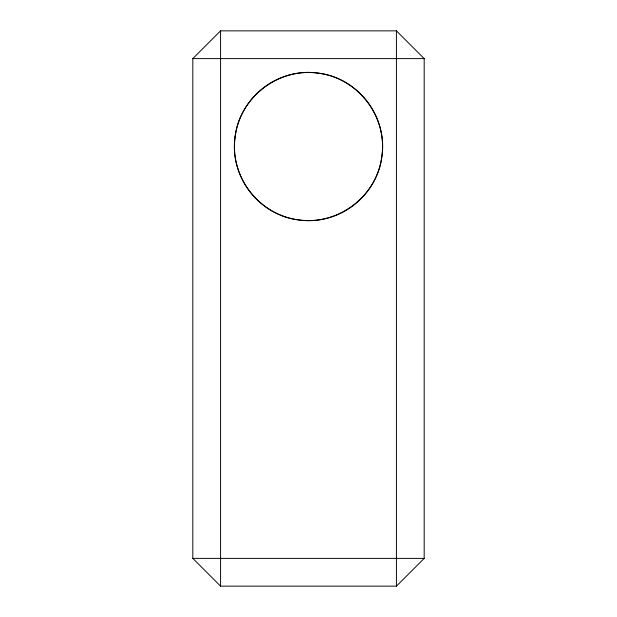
<?xml version="1.0" encoding="UTF-8"?>
<svg xmlns="http://www.w3.org/2000/svg" width="617" height="617" viewBox="0 0 617 617"><rect width="100%" height="100%" fill="white"/><g stroke="black" fill="none" stroke-linecap="round" stroke-linejoin="round"><path stroke-width="0.93" d="M192.812 58.615L220.577 30.85L396.423 30.85L424.188 58.615L424.188 558.385L396.423 586.15L220.577 586.15L192.812 558.385L192.812 58.615L424.188 58.615M192.812 558.385L424.188 558.385M396.423 30.85L396.423 586.15M220.577 30.85L220.577 586.15M235.092 136.874C229.1 175.999 259.487 215.603 298.836 219.945C337.962 225.938 377.565 195.55 381.908 156.201C387.9 117.076 357.513 77.472 318.164 73.13C279.038 67.137 239.435 97.525 235.092 136.874M271.48 210.659A74.04 74.04 0 0 0 382.54 146.537A74.04 74.04 0 0 0 271.48 82.416A74.04 74.04 0 0 0 271.48 210.659"/></g></svg>
